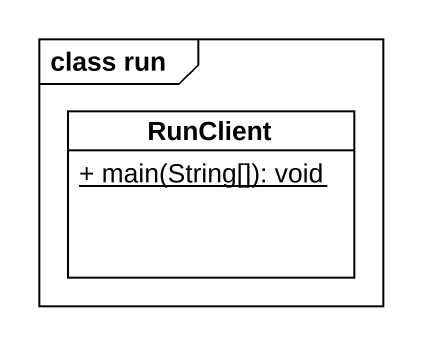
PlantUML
@startuml
mainframe class run
hide circle
hide empty members
skinparam classAttributeIconSize 0
class RunClient {
  {static} + main(String[]): void
}
@enduml
